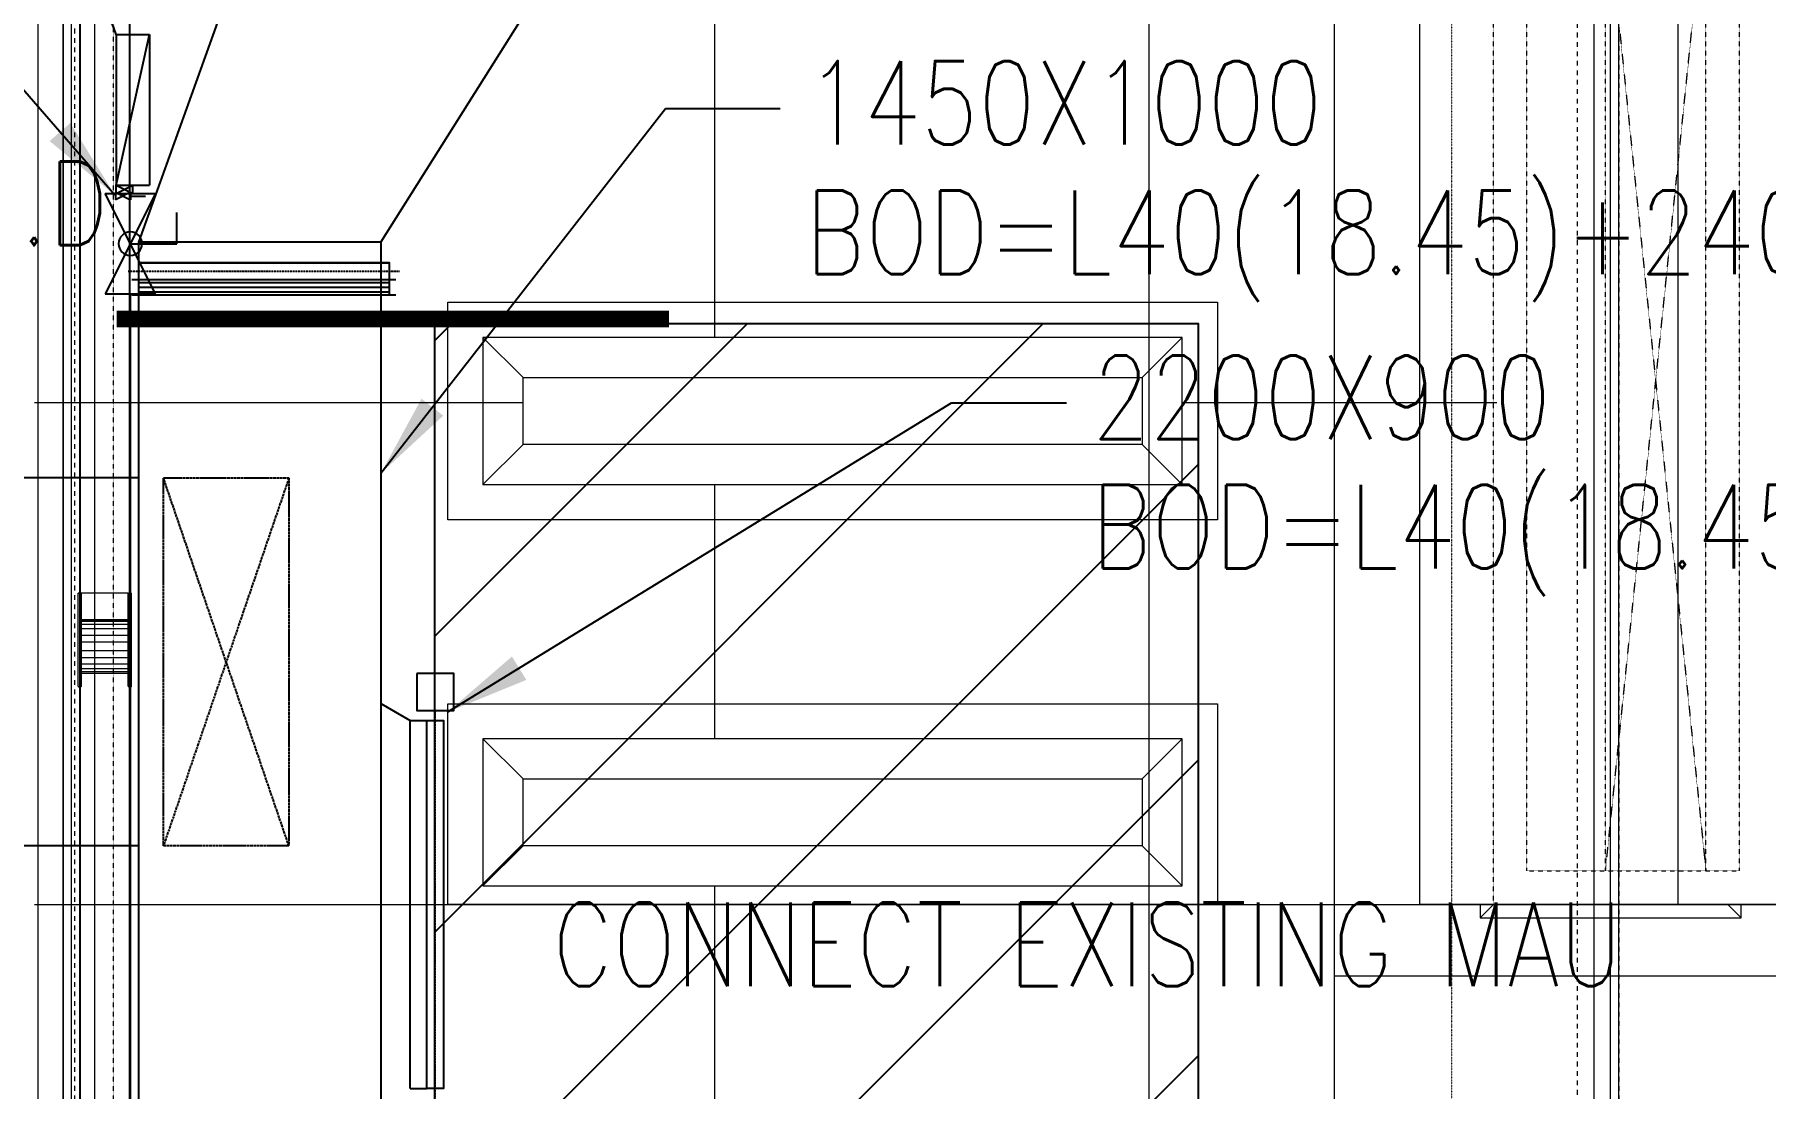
# Model space of a CAD drawing. Extents: x -32000 to 416743, y -254124 to 144214.
# Drawn here: x 244130 to 254475, y 52900 to 59200 of the extents above; entities that cross this region are included whole.
import ezdxf
from ezdxf.enums import TextEntityAlignment as Align

# ---------------------------------------------------------------- set-up
doc = ezdxf.new("R2010")
doc.units = 0
doc.header["$LTSCALE"] = 10
for name, pattern in [('H12PL4$0$JJP_三點線', [0.9, 0.3, -0.15, 0, -0.15, 0, -0.15, 0, -0.15]), ('H12PL4$0$TAI_虛線', [5.644, 2.822, -2.822]), ('XFM1D40$0$CENTER', [2, 1.25, -0.25, 0.25, -0.25]), ('XFM1D40$0$HIDDEN2', [0.1875, 0.125, -0.0625]), ('XFM7P40ICA$0$H12PL4$0$DOTK1', [0.010000000000000002, 0.005000000000000001, -0.005000000000000001]), ('XFM7P40ICA$0$H12PL4$0$JJP_三點線', [0.9, 0.3, -0.15, 0, -0.15, 0, -0.15, 0, -0.15]), ('XFM7P40ICA$0$H12PL4$0$JJP_虛線(退縮線、投影線、地下室範圍、非屬本工程、圖面分區)', [0.44999999999999996, 0.3, -0.15])]:
    doc.linetypes.add(name, pattern=pattern)
for name, color, linetype in [('H12PL4$0$S-GRID', 252, 'Continuous'), ('H12PL4$0$S-SLAB-SHOW', 252, 'Continuous'), ('X-F-L40-E-CT-LV$0$E-CBL-EQPM', 230, 'Continuous'), ('XFAC-F-IS-OSA-40-南棟$0$E-IT-DIM', 250, 'Continuous'), ('XFAC-F-IS-OSA-40-南棟$0$IC-PNL-TXT', 250, 'Continuous'), ('XFAC-F-IS-OSA-40-南棟$0$XFAC-F-IS-1P-10-南棟$0$I-CIA-V', 30, 'Continuous'), ('XFAC-F-IS-OSA-40-南棟$0$XFAC-F-IS-1P-10-南棟$0$I-IA-V', 30, 'Continuous'), ('XFAC-F-IS-OSA-40-南棟$0$XFAC-F-IS-OSA-40-南棟$0$I-MEQPM-COMP', 2, 'Continuous'), ('XFAC-F-IS-OSA-40-南棟$0$XFAC-F-IS-OSA-40-南棟$0$I-OSA-PIPE', 140, 'Continuous'), ('XFAC-F-IS-OSA-40-南棟$0$XFAC-F-ISEQ40-南棟$0$I-IA-P1A-TEXT', 250, 'Continuous'), ('XFAC-F-IS-OSA-40-南棟$0$XFAC-F-ISEQ40-南棟$0$I-IS-1A-PNL', 202, 'Continuous'), ('XFAC-F-IS-OSA-40-南棟$0$XFAC-F-ISEQ40-南棟$0$IP-TRAY', 230, 'Continuous'), ('XFM1D40$0$M-CWTR-TEXT', 250, 'Continuous'), ('XFM1D40$0$M-DUCT-FLAN-L', 3, 'Continuous'), ('XFM1D40$0$M-FOUN', 252, 'Continuous'), ('XFM1D40$0$M-HVAC-CMDUCT', 150, 'Continuous'), ('XFM1D40$0$M-HVAC-DAPR', 3, 'Continuous'), ('XFM1D40$0$M-PIPE-TEXT-ARROR', 250, 'Continuous'), ('XFM7P40ICA$0$H12PL4$0$A-WALL-EX', 252, 'Continuous'), ('XFM7P40ICA$0$H12PL4$0$L40_19_HOJO', 252, 'Continuous'), ('XFM7P40ICA$0$H12PL4$0$L40_19_MEJI', 252, 'Continuous'), ('XFM7P40ICA$0$H12PL4$0$L40_19_SUGATA2', 252, 'Continuous'), ('XFM7P40ICA$0$H12PL4$0$L40_19_SUGATA3', 252, 'Continuous'), ('XFM7P40ICA$0$H12PL4$0$L40_19_SUGATAD', 252, 'Continuous'), ('XFM7P40ICA$0$H12PL4$0$L40_19_設備基礎', 252, 'Continuous'), ('XFM7P40ICA$0$H12PL4$0$S-GRID', 252, 'Continuous')]:
    doc.layers.add(name, color=color, linetype=linetype)
doc.styles.add('XFAC-F-IS-OSA-40-南棟$0$aa-txt', font='isocp.shx', dxfattribs={"bigfont": 'chineset.shx'})
doc.styles.add('XFAC-F-IS-OSA-40-南棟$0$XFAC-F-IS-OSA-40-南棟$0$aa-txt', font='isocp.shx', dxfattribs={"bigfont": 'chineset.shx'})
doc.styles.add('XFAC-F-IS-OSA-40-南棟$0$XFAC-F-ISEQ40-南棟$0$aa-txt', font='isocp.shx', dxfattribs={"bigfont": 'chineset.shx'})
doc.styles.add('XFM1D40$0$12P7-XCM2P10$0$AA-TXT', font='simplex.shx', dxfattribs={"bigfont": 'china.shx'})
doc.styles.add('XFM1D40$0$STANDARD', font='SIMPLEX', dxfattribs={"bigfont": 'BIGFONT'})
doc.dimstyles.new('XFAC-F-IS-OSA-40-南棟$0$XFAC-F-IS-OSA-40-南棟$0$adim-200', dxfattribs={"dimscale": 200, "dimtxt": 0.3, "dimasz": 0.25, "dimexe": 0.1, "dimexo": 0.5, "dimgap": 0.15, "dimtad": 0, "dimdec": 4, "dimzin": 3, "dimdsep": 46, "dimtxsty": 'XFAC-F-IS-OSA-40-南棟$0$XFAC-F-IS-OSA-40-南棟$0$aa-txt', "dimcen": 2.5, "dimclrd": 256, "dimclre": 256, "dimclrt": 256, "dimadec": 0, "dimazin": 0, "dimtfac": 1, "dimtdec": 0, "dimtmove": 0, "dimatfit": 3, "dimfxl": 1, "dimtolj": 1, "dimtzin": 0, "dimarcsym": 0})
doc.dimstyles.new('XFAC-F-IS-OSA-40-南棟$0$XFAC-F-ISEQ40-南棟$0$adim-200', dxfattribs={"dimscale": 200, "dimtxt": 0.3, "dimasz": 0.25, "dimexe": 0.1, "dimexo": 0.5, "dimgap": 0.15, "dimtad": 0, "dimdec": 4, "dimzin": 3, "dimdsep": 46, "dimtxsty": 'XFAC-F-IS-OSA-40-南棟$0$XFAC-F-ISEQ40-南棟$0$aa-txt', "dimcen": 2.5, "dimclrd": 256, "dimclre": 256, "dimclrt": 256, "dimadec": 0, "dimazin": 0, "dimtfac": 1, "dimtdec": 0, "dimtmove": 0, "dimatfit": 3, "dimfxl": 1, "dimtolj": 1, "dimtzin": 0, "dimarcsym": 0})
doc.dimstyles.new('XFM1D40$0$Standard', dxfattribs={"dimtxt": 0.18, "dimasz": 0.18, "dimexe": 0.18, "dimexo": 0.0625, "dimgap": 0.09, "dimtad": 0, "dimtih": 1, "dimtoh": 1, "dimdec": 4, "dimzin": 0, "dimdsep": 46, "dimtxsty": 'XFM1D40$0$STANDARD', "dimcen": 0.09, "dimadec": 0, "dimazin": 0, "dimtfac": 1, "dimtdec": 4, "dimtofl": 0, "dimtmove": 0, "dimatfit": 3, "dimfxl": 1, "dimtolj": 1, "dimtzin": 0, "dimarcsym": 0})

# ---------------------------------------------------------------- blocks, each defined once
blk = doc.blocks.new('H12PL4')
at = {"layer": 'H12PL4$0$S-GRID', "linetype": 'H12PL4$0$JJP_三點線', "lineweight": 0}
blk.add_line((252599.9999999998, 128250), (252599.9999999998, -28000), dxfattribs=at)
at = {"layer": 'H12PL4$0$S-SLAB-SHOW', "lineweight": 0}
blk.add_line((244299.999999999, 30500.00000000001), (244299.999999999, 89560.00000000182), dxfattribs=at)
at = {"layer": 'H12PL4$0$S-SLAB-SHOW', "linetype": 'H12PL4$0$TAI_虛線', "lineweight": 0, "flags": 128}
for points in [[(244371.0270771977, 32850.00000000005), (244371.0270771976, 87154.46607084617)], [(253349.9999999998, 87149.68019449), (253349.9999999999, 32850.00000000006)]]:
    blk.add_lwpolyline(points, dxfattribs=at)
blk = doc.blocks.new('XFM1D40$0$H-PD')
at = {"layer": 'XFM1D40$0$M-HVAC-DAPR', "ltscale": 0.5}
blk.add_lwpolyline([(-5.527550000077781, 11.05509999986253), (-5.527550000100064, 0), (5.527550000099836, 0), (5.527550000099836, 11.05509999986253)], close=True, dxfattribs=at)
blk = doc.blocks.new('XFM1Q40')
at = {"true_color": 0xffffff}
h = blk.add_hatch(dxfattribs=at)
h.set_pattern_fill('ANSI31', scale=10000)
h.set_pattern_definition([(45, (0, 0), (-883.8834764831845, 883.8834764831845), [])])
h.paths.add_polyline_path([(246519.5703650495, 39374.89159055694), (251086.9884579595, 39374.89159055694), (251086.9884579595, 57470.50649388606), (246519.5703650495, 57470.50649388606)])
at = {"color": 7, "true_color": 0xffffff}
blk.add_lwpolyline([(246519.5703650495, 39374.89159055694), (251086.9884579595, 39374.89159055694), (251086.9884579595, 57470.50649388606), (246519.5703650495, 57470.50649388606)], close=True, dxfattribs=at)
blk = doc.blocks.new('*U493')
at = {"color": 0, "linetype": 'Continuous', "lineweight": 0, "extrusion": (0, 0, -1)}
for p, q in [((1, 1.209802949635453e-15), (-1, -1.209802949635453e-15)), ((-0.6599999999998545, -7.984699467592226e-16), (0.6599999999998545, 7.984699467592226e-16)), ((0.6599999999998545, 7.984699467592226e-16), (1.000000000003638, 1.209802949639854e-15)), ((1.000000000003657, -15.99999999999999), (1.000000000003638, 1.209802949639854e-15)), ((-29, -2.797885818182713e-14), (-31, -3.039846408109803e-14)), ((-31.00000000000361, -16.00000000000002), (-31.00000000000364, -3.039846408110244e-14)), ((-29.00000000000364, -2.797885818183153e-14), (-1.000000000003638, -1.209802949639854e-15)), ((-29.00000000000361, -16.00000000000002), (-29.00000000000364, -2.797885818183153e-14)), ((-11.00000000000364, -1.330783244599438e-14), (-10.65999999999985, -1.289649944311375e-14)), ((-10.65999999999985, -1.289649944311375e-14), (-9.340000000000146, -1.12995595495953e-14)), ((-9.340000000000146, -1.12995595495953e-14), (-9.000000000003638, -1.088822654672347e-14)), ((-1.000000000003619, -15.99999999999999), (-1.000000000003638, -1.209802949639854e-15)), ((-1.000000000003638, -1.209802949639854e-15), (-0.6599999999998545, -7.984699467592226e-16)), ((-31.00000000000357, -55.65999999999988), (-31.00000000000361, -16.00000000000002)), ((-29.00000000000357, -55.65999999999988), (-29.00000000000361, -16.00000000000002)), ((-29.00000000000361, -16.95427482759353), (-1.000000000003618, -16.9542748275935)), ((-29.00000000000361, -18.78941855931813), (-1.000000000003615, -18.7894185593181)), ((-1.000000000003571, -55.65999999999984), (-1.000000000003619, -16)), ((1.000000000003705, -55.65999999999984), (1.000000000003657, -15.99999999999999)), ((-29.00000000000361, -21.43202567997726), (-1.000000000003612, -21.43202567997724)), ((-29.00000000000361, -25.39593629292164), (-1.000000000003607, -25.39593629292161)), ((-29.0000000000036, -29.43325269323983), (-1.000000000003602, -29.4332526932398)), ((-29.0000000000036, -34.60674730676109), (-1.000000000003596, -34.60674730676106)), ((-29.00000000000358, -38.64406370707928), (-1.000000000003591, -38.64406370707925)), ((-29.00000000000358, -42.60797432002366), (-1.000000000003586, -42.60797432002362)), ((-29.00000000000358, -45.25058144068279), (-1.000000000003583, -45.25058144068276)), ((-29.00000000000358, -47.08572517240739), (-1.000000000003581, -47.08572517240736)), ((-29.00000000000358, -48.0400000000009), (-1.00000000000358, -48.04000000000087)), ((-30.65999999999979, -56.00000000000003), (-29.34000000000008, -56.00000000000003)), ((-0.6599999999997868, -55.99999999999999), (0.6599999999999222, -55.99999999999999))]:
    blk.add_line(p, q, dxfattribs=at)
blk.add_line((-1.000000000003619, -16), (-29.00000000000361, -16.00000000000002))
for centre, radius, start, end in [((30.66000000000161, -55.65999999999806), 0.3400000000019645, 269.9999999996938, 359.9999999996933), ((29.34000000000143, -55.66000000000218), 0.3399999999978505, 179.9999999996132, 269.9999999997735), ((0.6600000000016061, -55.65999999999803), 0.3400000000019645, 269.9999999996938, 359.9999999996933), ((-0.6600000000022169, -55.6599999999985), 0.3400000000014884, 180.0000000002263, 270.0000000003866)]:
    blk.add_arc(centre, radius, start, end, dxfattribs=at)
blk = doc.blocks.new('X-F-L40-E-CT-LV')
at = {"layer": 'X-F-L40-E-CT-LV$0$E-CBL-EQPM'}
blk.add_lwpolyline([(244400.0000549199, 66975.50000168355), (244399.9999902915, 29869.99999895843), (244699.9999902915, 29869.99999895843), (244700.0000549199, 66975.50000168355)], close=True, dxfattribs=at)
at = {"layer": 'X-F-L40-E-CT-LV$0$E-CBL-EQPM', "xscale": -10, "yscale": 10, "zscale": 10}
blk.add_blockref('*U493', (244399.9999904453, 55861.31962684685), dxfattribs=at)
blk = doc.blocks.new('XFAC-F-IS-OSA-40-南棟$0$XFAC-F-IS-1P-10-南棟$0$CIA-V')
at = {"layer": 'XFAC-F-IS-OSA-40-南棟$0$XFAC-F-IS-1P-10-南棟$0$I-CIA-V'}
h = blk.add_hatch(color=256, dxfattribs=at)
edge = h.paths.add_edge_path()
edge.add_arc((53697.17043476512, -17464.01641812155), 4.69943018225525, -5.088887490341627e-14, 360)
for p, q in [((53697.17043476512, -17445.44194687487), (53709.55341559635, -17445.44194687487)), ((53697.17043476512, -17464.01641812155), (53697.17043476512, -17445.44194687487)), ((53717.17047306082, -17454.01639897379), (53677.17039646946, -17474.01643726943)), ((53677.17039646946, -17454.01639897379), (53717.17047306082, -17474.01643726943)), ((53677.17039646946, -17474.01643726943), (53677.17039646946, -17454.01639897379)), ((53717.17047306082, -17474.01643726943), (53717.17047306082, -17454.01639897379))]:
    blk.add_line(p, q, dxfattribs=at)
blk.add_circle((53697.17043476512, -17464.01641812155), 4.69943018225525, dxfattribs=at)
blk = doc.blocks.new('XFM7P40ICA$0$H12PL4')
at = {"layer": 'XFM7P40ICA$0$H12PL4$0$A-WALL-EX', "lineweight": 0}
blk.add_line((244299.9999999991, 30500.00000000001), (244299.9999999991, 89560.00000000182), dxfattribs=at)
at = {"layer": 'XFM7P40ICA$0$H12PL4$0$A-WALL-EX', "linetype": 'XFM7P40ICA$0$H12PL4$0$JJP_虛線(退縮線、投影線、地下室範圍、非屬本工程、圖面分區)', "lineweight": 0}
blk.add_line((253550.0000000002, 32649.99999999994), (253550.0000000003, 87349.99999999997), dxfattribs=at)
at = {"layer": 'XFM7P40ICA$0$H12PL4$0$A-WALL-EX', "linetype": 'XFM7P40ICA$0$H12PL4$0$JJP_虛線(退縮線、投影線、地下室範圍、非屬本工程、圖面分區)', "lineweight": 0, "flags": 128}
for points in [[(253600.0000000001, 32549.99999999998), (253600.0000000003, 87499.99999999994)], [(244300.0000000001, 87349.99999999997), (244300.0000000001, 32649.99999999995)], [(244350.0000000001, 32649.99999999994), (244350.0000000001, 87349.99999999997)], [(253450.0000000003, 87349.99999999997), (253450.0000000001, 32649.99999999994)]]:
    blk.add_lwpolyline(points, dxfattribs=at)
at = {"layer": 'XFM7P40ICA$0$H12PL4$0$L40_19_HOJO', "lineweight": 0}
blk.add_line((250790.9316280854, 59999.99999999999), (250790.9316280854, 44999.99999999999), dxfattribs=at)
at = {"layer": 'XFM7P40ICA$0$H12PL4$0$L40_19_MEJI', "lineweight": 0}
for p, q in [((251899.9999999997, 32860.00000000001), (251899.9999999997, 90200.00000000001)), ((244489.9999999996, 30699.99999999998), (244489.9999999996, 89375)), ((248194.9999999998, 57390.00000000001), (248194.9999999998, 60159.99999999999)), ((244129.9999999998, 57000.00000000004), (247049.9999999999, 57000.00000000004)), ((250989.9999999999, 57000.00000000004), (252869.9999999997, 57000.00000000004)), ((248194.9999999998, 54990), (248194.9999999998, 56509.99999999999)), ((248194.9999999998, 52490), (248194.9999999998, 54109.99999999999)), ((244129.9999999998, 54000.00000000004), (254979.9999999997, 54000.00000000004))]:
    blk.add_line(p, q, dxfattribs=at)
at = {"layer": 'XFM7P40ICA$0$H12PL4$0$L40_19_MEJI', "lineweight": 0, "flags": 128}
blk.add_lwpolyline([(252419.9999999997, 60700), (255499.9999999998, 60700), (255499.9999999998, 53569.99999999999), (251899.9999999997, 53569.99999999999), (251899.9999999997, 59300)], dxfattribs=at)
for points in [[(246599.9999999999, 56300.00000000006), (246599.9999999999, 57600.00000000006), (251199.9999999999, 57600.00000000006), (251199.9999999999, 56300.00000000006)], [(246599.9999999999, 54000.00000000006), (246599.9999999999, 55200.00000000007), (251199.9999999999, 55200.00000000007), (251199.9999999999, 54000.00000000006)]]:
    blk.add_lwpolyline(points, close=True, dxfattribs=at)
at = {"layer": 'XFM7P40ICA$0$H12PL4$0$L40_19_SUGATA2', "lineweight": 0}
for p, q in [((252409.6207790553, 53999.99999999996), (252409.6207790553, 60249.99999999996)), ((255409.6207790553, 53999.99999999996), (252409.6207790553, 53999.99999999996))]:
    blk.add_line(p, q, dxfattribs=at)
at = {"layer": 'XFM7P40ICA$0$H12PL4$0$L40_19_SUGATA3', "lineweight": 0}
for p, q in [((244150, 89660.00000000006), (244150.0000000001, 30549.99999999998)), ((244299.9999999999, 89660.00000000001), (244300, 30699.99999999998)), ((253954.6207790553, 53999.99999999996), (253954.6207790553, 60249.99999999996)), ((247049.9999999998, 57149.99999999994), (246809.9999999999, 57390.00000000001)), ((250750.0000000001, 57149.99999999994), (250989.9999999999, 57390.00000000001)), ((247049.9999999998, 56749.99999999993), (246809.9999999999, 56509.99999999993)), ((250750.0000000001, 56749.99999999993), (250989.9999999999, 56509.99999999993)), ((247049.9999999998, 54749.99999999993), (246809.9999999999, 54990)), ((250750.0000000001, 54749.99999999993), (250989.9999999999, 54990)), ((247049.9999999998, 54349.99999999993), (246809.9999999999, 54109.99999999994)), ((250750.0000000001, 54349.99999999993), (250989.9999999999, 54109.99999999994)), ((252849.9999999999, 53999.99999999999), (252769.9999999999, 53919.99999999996)), ((252769.9999999999, 53999.99999999999), (252769.9999999999, 53919.99999999996)), ((252769.9999999999, 53919.99999999996), (254329.9999999999, 53919.99999999996)), ((254329.9999999999, 53919.99999999996), (254249.9999999999, 53999.99999999996)), ((254329.9999999999, 53919.99999999996), (254329.9999999999, 53999.99999999996))]:
    blk.add_line(p, q, dxfattribs=at)
at = {"layer": 'XFM7P40ICA$0$H12PL4$0$L40_19_SUGATAD', "linetype": 'XFM7P40ICA$0$H12PL4$0$DOTK1', "lineweight": 0}
for p, q in [((244599.9999999999, 87499.99999999994), (244600, 32499.99999999996)), ((253599.9999999999, 87499.99999999994), (253599.9999999998, 32499.99999999996)), ((252849.9999999999, 53999.99999999996), (252849.9999999999, 60249.99999999996)), ((253049.9999999999, 54199.99999999999), (253049.9999999999, 60049.99999999997)), ((253519.6207790553, 54199.99999999999), (253519.6207790553, 60049.99999999997)), ((253519.6207790553, 60049.99999999997), (254119.6207790553, 54199.99999999999)), ((253519.6207790553, 54199.99999999999), (254119.6207790553, 60049.99999999997)), ((254119.6207790553, 54199.99999999999), (254119.6207790553, 60049.99999999997)), ((254319.6207790553, 54199.99999999999), (254319.6207790553, 60049.99999999997)), ((253049.9999999999, 54199.99999999999), (254319.6207790553, 54199.99999999999))]:
    blk.add_line(p, q, dxfattribs=at)
at = {"layer": 'XFM7P40ICA$0$H12PL4$0$L40_19_設備基礎', "lineweight": 0, "flags": 128}
for points in [[(250989.9999999999, 56509.99999999993), (250989.9999999999, 57390), (246809.9999999999, 57390), (246809.9999999999, 56510.00000000001)], [(247050, 56750), (247050, 57150.00000000001), (250750.0000000001, 57150.00000000001), (250750.0000000001, 56750)], [(250989.9999999999, 54109.99999999994), (250989.9999999999, 54989.99999999999), (246809.9999999999, 54989.99999999999), (246809.9999999999, 54110)], [(247050, 54349.99999999999), (247050, 54750), (250750.0000000001, 54750), (250750.0000000001, 54349.99999999999)]]:
    blk.add_lwpolyline(points, close=True, dxfattribs=at)
at = {"layer": 'XFM7P40ICA$0$H12PL4$0$S-GRID', "linetype": 'XFM7P40ICA$0$H12PL4$0$JJP_三點線', "lineweight": 0}
blk.add_line((252599.9999999999, 128250), (252599.9999999999, -28000), dxfattribs=at)
blk = doc.blocks.new('XFM7P40ICA')
blk.add_blockref('XFM7P40ICA$0$H12PL4', (0, 0))
blk = doc.blocks.new('XFM1D40')
at = {"linetype": 'XFM1D40$0$CENTER'}
for p, q in [((245649.9999999999, 56549.99999999991), (244899.9999999999, 54349.99999999991)), ((245649.9999999999, 54349.99999999991), (244899.9999999999, 56549.99999999991))]:
    blk.add_line(p, q, dxfattribs=at)
blk.add_lwpolyline([(244899.9999999999, 56549.99999999991), (245649.9999999999, 56549.99999999991), (245649.9999999999, 54349.99999999991), (244899.9999999999, 54349.99999999991)], close=True, dxfattribs=at)
at = {"layer": 'XFM1D40$0$M-DUCT-FLAN-L'}
for p, q in [((244710.6312966336, 57735.09408973821), (246289.3687027692, 57735.09408973821)), ((244749.9999999989, 57735.09408973821), (244749.9999999989, 57644.54607271322)), ((246249.9999999999, 57735.09408973821), (246249.9999999999, 57644.54607271322)), ((244710.6312966336, 57644.54607271322), (246289.3687027692, 57644.54607271322)), ((244749.9999999989, 57717.37817340263), (246249.9999999999, 57717.37817340263)), ((244749.9999999989, 57689.82008122571), (246249.9999999999, 57689.82008122571)), ((244749.9999999989, 57662.2619890488), (246249.9999999999, 57662.2619890488))]:
    blk.add_line(p, q, dxfattribs=at)
at = {"layer": 'XFM1D40$0$M-FOUN', "color": 3, "const_width": 100}
blk.add_lwpolyline([(244620.0234662122, 57500), (247921.2649362282, 57500)], dxfattribs=at)
at = {"layer": 'XFM1D40$0$M-HVAC-CMDUCT'}
for p, q in [((245349.999999999, 59627.0039336542), (244749.9999999998, 57959.90503136934)), ((246200, 57959.90503136934), (247249.9999999999, 59627.00393365422)), ((246200, 57959.90503136934), (244749.9999999999, 57959.90503136934)), ((244749.9999999998, 57959.90503136934), (244749.9999999998, 52530.73950843442)), ((246200, 57959.90503136934), (246199.9999999999, 52530.73950843444)), ((244749.9999999914, 57835.09408973821), (246250.5610001086, 57835.09408973821)), ((244749.9999999998, 56549.9999999999), (174599.9999065782, 56549.9999999999)), ((246199.9999999999, 55201.03629711187), (246375, 55100.00000000365)), ((246375.000000013, 52900.00000000365), (246375, 55100.00000000365)), ((246375, 55100.00000000365), (246575, 55099.99999999989)), ((246475, 55100.00000000365), (246575, 55100.00000000365)), ((246475, 52899.99999999614), (246475, 55100.00000000365)), ((244749.9999999998, 54349.99999999991), (174599.9999065782, 54349.99999999992)), ((246375.000000013, 52900.00000000365), (246475, 52900.00000000365))]:
    blk.add_line(p, q, dxfattribs=at)
at = {"layer": 'XFM1D40$0$M-HVAC-DAPR', "linetype": 'XFM1D40$0$HIDDEN2', "ltscale": 0.5}
for p, q in [((244689.9999999989, 57785.09408973821), (246310.5610001086, 57785.09408973821)), ((246525, 52840.00000000365), (246525, 55160.00000000365))]:
    blk.add_line(p, q, dxfattribs=at)
at = {"layer": 'XFM1D40$0$M-HVAC-DAPR', "ltscale": 0.5}
for points in [[(246250.5610001086, 57735.09408973821), (246250.5610001086, 57835.09408973821), (244749.9999999989, 57835.09408973821), (244749.9999999989, 57735.09408973821)], [(246475, 55100.00000000365), (246575, 55100.00000000365), (246575, 52900.00000000365), (246475, 52900.00000000365)]]:
    blk.add_lwpolyline(points, close=True, dxfattribs=at)
at = {"layer": 'XFM1D40$0$M-HVAC-DAPR', "ltscale": 0.5, "xscale": 20, "yscale": 20, "zscale": 20}
blk.add_blockref('XFM1D40$0$H-PD', (246525, 55160.00000000365), dxfattribs=at)
at = {"layer": 'XFM1D40$0$M-CWTR-TEXT', "style": 'XFM1D40$0$12P7-XCM2P10$0$AA-TXT', "width": 0.8}
for s, p in [('1450X1000', (248741.3279744152, 58792.1255645312)), ('V.D', (243732.1167752181, 58191.08992766024)), ('BOD=L40(18.45)+2400', (248736.3631568055, 58018.67108010572)), ('2200X900', (250451.5562113886, 57031.90401049147)), ('BOD=L40(18.45)+**', (250446.5913937789, 56258.44952606599)), ('CONNECT EXISTING MAU', (247226.1379438729, 53761.30465039962))]:
    blk.add_text(s, height=500, dxfattribs=at).set_placement(p, align=Align.MIDDLE_LEFT)
at = {"layer": 'XFM1D40$0$M-PIPE-TEXT-ARROR'}
for points in [[(246200, 56578.16723930731), (247900.6704452804, 58758.48046812029), (248586.8286977879, 58758.48046812029)], [(246599.9999996256, 55150.50000000159), (249610.8986822539, 56998.25891408056), (250297.0569347613, 56998.25891408056)]]:
    blk.add_leader(points, dimstyle='XFM1D40$0$Standard', override={"dimasz": 500}, dxfattribs=at)
blk = doc.blocks.new('XFAC-F-IS-OSA-40-南棟$0$A$C6b9e34aa')
at = {"layer": 'XFAC-F-IS-OSA-40-南棟$0$XFAC-F-IS-OSA-40-南棟$0$I-MEQPM-COMP'}
for p, q in [((244702.3066137773, 58257.36735461181), (244612.6782952604, 58212.55307623494)), ((244612.6782952604, 58257.36735461181), (244702.3066137773, 58212.55307623494)), ((244612.6782952604, 58257.36735461181), (244612.6782952604, 58212.55307623494)), ((244702.3066137773, 58257.36735461181), (244702.3066137773, 58212.55307623494))]:
    blk.add_line(p, q, dxfattribs=at)
at = {"layer": 'XFAC-F-IS-OSA-40-南棟$0$XFAC-F-IS-OSA-40-南棟$0$I-OSA-PIPE'}
for p, q in [((244702.3066137773, 58234.96021542302), (244792.3211424807, 58234.96021542302)), ((244702.3066137752, 30630.32656914281), (244702.3066137752, 57649.99885113107))]:
    blk.add_line(p, q, dxfattribs=at)
at = {"layer": 'XFAC-F-IS-OSA-40-南棟$0$XFAC-F-ISEQ40-南棟$0$I-IS-1A-PNL'}
for p, q in [((244617.4725756506, 59200), (244617.4725756506, 58300)), ((244617.4725756506, 59200), (244817.4725756506, 59200)), ((244617.4725756506, 58300), (244817.4725756506, 59200)), ((244817.4725756506, 59200), (244817.4725756506, 58300)), ((244617.4725756506, 58300), (244817.4725756506, 58300))]:
    blk.add_line(p, q, dxfattribs=at)
at = {"layer": 'XFAC-F-IS-OSA-40-南棟$0$XFAC-F-ISEQ40-南棟$0$IP-TRAY'}
for p, q in [((244617.4725756506, 58300), (244717.4725756506, 58300)), ((244617.4725756506, 58250), (244617.4725756506, 58300)), ((244617.4725756506, 58300), (244717.4725756506, 58250)), ((244617.4725756506, 58250), (244717.4725756506, 58300)), ((244617.4725756506, 58250), (244717.4725756506, 58250)), ((244717.4725756506, 58250), (244717.4725756506, 58300))]:
    blk.add_line(p, q, dxfattribs=at)
at = {"layer": 'XFAC-F-IS-OSA-40-南棟$0$XFAC-F-IS-1P-10-南棟$0$I-IA-V', "xscale": -15, "yscale": 15, "zscale": 15, "rotation": 270}
blk.add_blockref('XFAC-F-IS-OSA-40-南棟$0$XFAC-F-IS-1P-10-南棟$0$CIA-V', (506662.5528855992, -747507.5570959109), dxfattribs=at)
at = {"layer": 'XFAC-F-IS-OSA-40-南棟$0$XFAC-F-ISEQ40-南棟$0$I-IA-P1A-TEXT'}
for points, dimstyle in [([(244617.4725756506, 59200), (242679.2120378774, 64658.15112085361), (242229.2120378774, 64658.15112085361)], 'XFAC-F-IS-OSA-40-南棟$0$XFAC-F-ISEQ40-南棟$0$adim-200'), ([(244610.0003280593, 58240.58370114886), (241923.1459740679, 61325.56423595542), (241036.9204551459, 61325.56423595533)], 'XFAC-F-IS-OSA-40-南棟$0$XFAC-F-IS-OSA-40-南棟$0$adim-200')]:
    blk.add_leader(points, dimstyle=dimstyle, override={"dimasz": 2.5}, dxfattribs=at)
blk = doc.blocks.new('XFAC-F-IS-OSA-40-南棟')
at = {"layer": 'XFAC-F-IS-OSA-40-南棟$0$E-IT-DIM'}
blk.add_blockref('XFAC-F-IS-OSA-40-南棟$0$A$C6b9e34aa', (0, 0), dxfattribs=at)
at = {"layer": 'XFAC-F-IS-OSA-40-南棟$0$IC-PNL-TXT', "style": 'XFAC-F-IS-OSA-40-南棟$0$aa-txt', "width": 0.8}
for tag, p in [('PDP', (401601.6342772385, 10268.53361790272)), ('PLC', (402401.6342772385, 10268.53361790272)), ('PLC', (403201.6342772385, 10268.53361790272)), ('PLC', (404001.6342772385, 10268.53361790272))]:
    blk.add_attdef(tag, text='', height=400, rotation=180, dxfattribs=at).set_placement(p, align=Align.MIDDLE)
at = {"layer": 'XFAC-F-IS-OSA-40-南棟$0$IC-PNL-TXT', "color": 9, "style": 'XFAC-F-IS-OSA-40-南棟$0$aa-txt', "width": 0.8}
blk.add_attdef('PLC', text='', height=400, rotation=180, dxfattribs=at).set_placement((404801.6342772385, 10268.53361790272), align=Align.MIDDLE)

msp = doc.modelspace()

# ---------------------------------------------------------------- block references
for name in ['H12PL4', 'XFM7P40ICA', 'XFM1D40', 'XFM1Q40', 'X-F-L40-E-CT-LV', 'X-F-L40-E-CT-LV', 'XFAC-F-IS-OSA-40-南棟']:
    msp.add_blockref(name, (0, 0))

doc.saveas('drawing.dxf')
